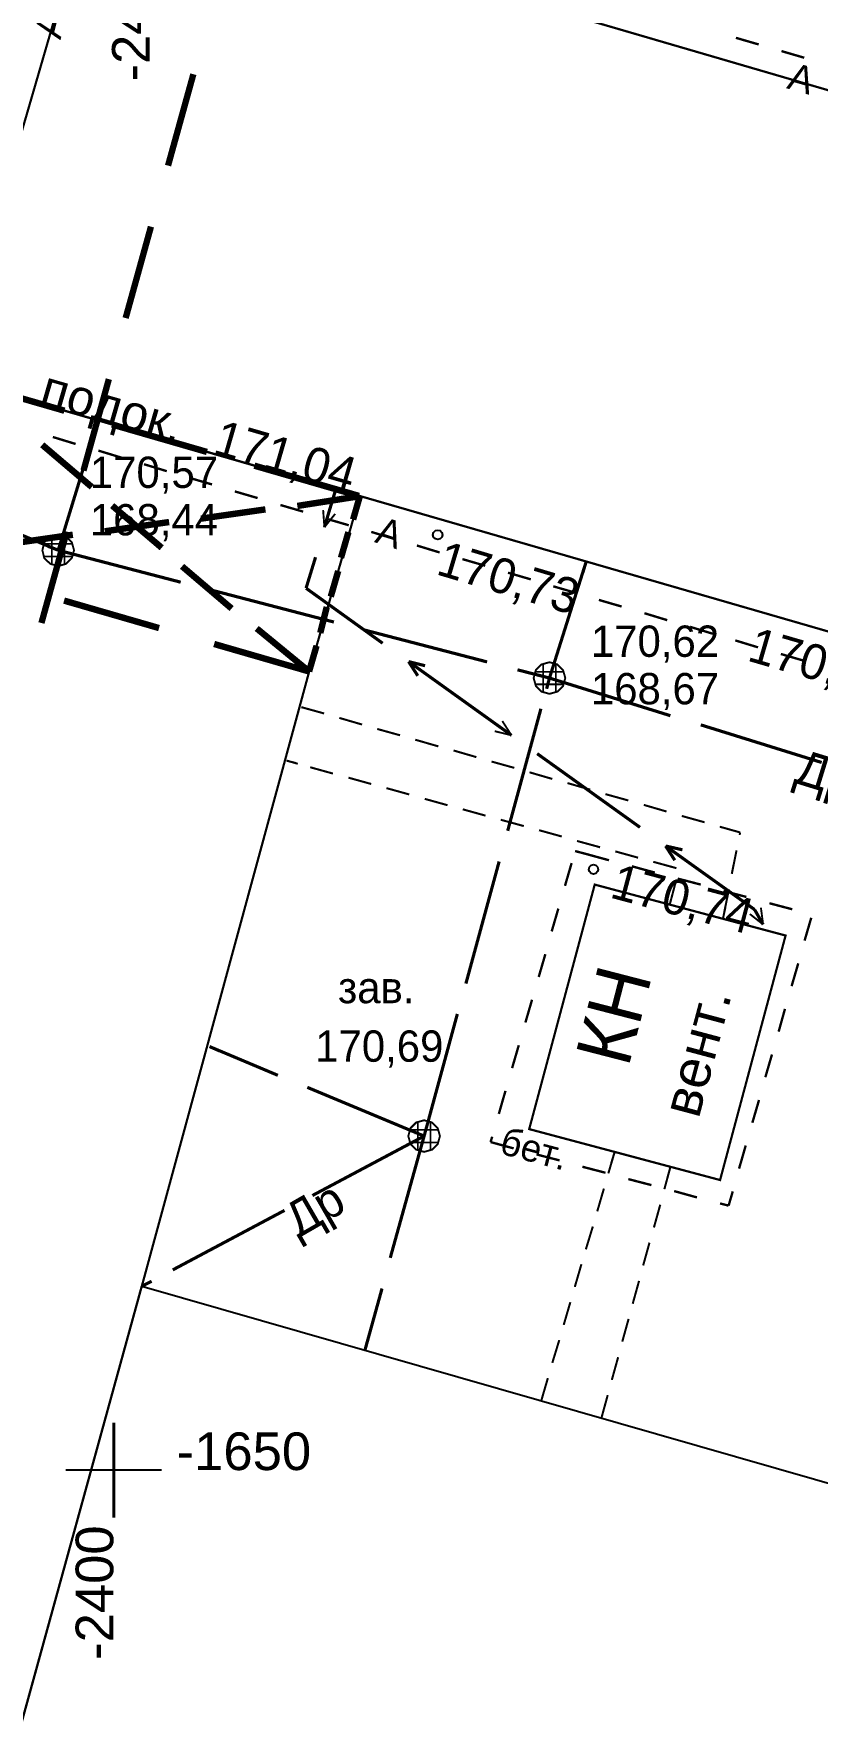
# Model space of a CAD drawing. Extents: x -2634 to -2115, y -2142 to -1393.
# Drawn here: x -2402.5 to -2377.8, y -1658.1 to -1604.6 of the extents above; entities that cross this region are included whole.
import ezdxf

# ---------------------------------------------------------------- set-up
doc = ezdxf.new("R2010")
doc.units = 0
doc.header["$MEASUREMENT"] = 0
for name, color, linetype in [('500_Геодез-Пункты_гео', 7, 'Continuous'), ('500_Дополн-Бордюры__п', 7, 'Continuous'), ('500_Линии_-Электрокаб', 7, 'Continuous'), ('500_Рельеф-Высотные_о', 7, 'Continuous'), ('500_Строен-Дополнения', 7, 'Continuous'), ('500_Строен-Здания', 7, 'Continuous'), ('500_Строен-Отмостка_з', 7, 'Continuous'), ('500_Трубоп-Канализаци', 7, 'Continuous'), ('500_Трубоп-Смотровые_', 7, 'Continuous'), ('ЗАЯВКИ-Условные_з', 7, 'Continuous'), ('Красные_ли-Линии_регу', 7, 'Continuous')]:
    doc.layers.add(name, color=color, linetype=linetype)
doc.styles.add('TARIAL', font='Arial')

# ---------------------------------------------------------------- blocks, each defined once
blk = doc.blocks.new('block_114')
at = {"layer": '500_Строен-Дополнения', "color": 0, "const_width": 0.065}
for points in [[(0, 7.5), (1, 7.5)], [(0, 7.5), (0.63, 6.4)], [(0, 6.4), (0, 7.5)], [(1.58, 7.5), (2.58, 7.5)], [(3.06, 7.5), (4.1, 7.5)], [(3.53, 6.4), (4.1, 7.5)], [(4.1, 6.4), (4.1, 7.5)], [(0, 5.85), (0.01, 4.75)], [(0.93, 5.9), (1.53, 4.8)], [(2.68, 4.8), (3.28, 5.9)], [(4.1, 4.75), (4.1, 5.85)], [(0, 3.2), (0, 4.3)], [(1.78, 4.3), (2.08, 3.75)], [(2.08, 3.75), (2.38, 4.3)], [(4.1, 3.2), (4.1, 4.3)], [(1.78, 3.2), (2.08, 3.75)], [(2.08, 3.75), (2.38, 3.2)], [(0.01, 1.55), (0.01, 2.65)], [(0.88, 1.6), (1.48, 2.7)], [(2.63, 2.7), (3.23, 1.6)], [(4.1, 1.55), (4.1, 2.65)], [(0, 0), (0.58, 1.1)], [(0, 0), (0, 1)], [(3.53, 1.1), (4.1, 0)], [(4.1, 0), (4.1, 1)], [(0.01, 0), (1.11, 0)], [(1.61, 0), (2.61, 0)], [(3.11, 0), (4.1, 0)]]:
    blk.add_lwpolyline(points, dxfattribs=at)
at = {"layer": '500_Строен-Дополнения', "color": 0}
blk.add_lwpolyline([(-3.85, 3.66), (-3.85, 3.66)], dxfattribs=at)

msp = doc.modelspace()

# ---------------------------------------------------------------- linework, layer by layer
at = {"layer": '500_Геодез-Пункты_гео', "color": 94, "const_width": 0.065}
for points in [[(-2399.97, -1648.5), (-2399.97, -1651.5)], [(-2401.47, -1650), (-2398.47, -1650)]]:
    msp.add_lwpolyline(points, dxfattribs=at)
at = {"layer": '500_Дополн-Бордюры__п', "color": 1, "const_width": 0.075}
for points in [[(-2379.61, -1604.93), (-2380.33, -1604.72)], [(-2378.17, -1605.35), (-2378.89, -1605.14)], [(-2401.91, -1617.34), (-2401.19, -1617.56)], [(-2400.47, -1617.77), (-2399.75, -1617.99)], [(-2399.03, -1618.2), (-2398.31, -1618.42)], [(-2397.6, -1618.63), (-2396.88, -1618.84)], [(-2396.16, -1619.06), (-2395.44, -1619.27)], [(-2394.72, -1619.49), (-2394, -1619.7)], [(-2393.28, -1619.92), (-2392.56, -1620.13)], [(-2391.85, -1620.34), (-2391.13, -1620.56)], [(-2390.41, -1620.77), (-2389.69, -1620.99)], [(-2388.97, -1621.2), (-2388.25, -1621.41)], [(-2387.53, -1621.63), (-2386.81, -1621.84)], [(-2386.1, -1622.06), (-2385.38, -1622.27)], [(-2384.66, -1622.49), (-2383.94, -1622.7)], [(-2383.22, -1622.91), (-2382.5, -1623.13)], [(-2381.78, -1623.34), (-2381.06, -1623.56)], [(-2380.35, -1623.77), (-2379.63, -1623.99)], [(-2378.91, -1624.2), (-2378.19, -1624.41)], [(-2385.41, -1630.43), (-2385.07, -1630.52)], [(-2384.34, -1630.72), (-2385.07, -1630.52)], [(-2385.52, -1630.81), (-2385.73, -1631.53)], [(-2382.89, -1631.11), (-2383.62, -1630.91)], [(-2381.44, -1631.49), (-2382.17, -1631.3)], [(-2380, -1631.88), (-2380.72, -1631.69)], [(-2385.94, -1632.25), (-2386.15, -1632.97)], [(-2378.55, -1632.27), (-2379.27, -1632.08)], [(-2378.16, -1633.26), (-2377.95, -1632.54)], [(-2386.35, -1633.69), (-2386.56, -1634.41)], [(-2378.57, -1634.7), (-2378.36, -1633.98)], [(-2386.77, -1635.13), (-2386.98, -1635.85)], [(-2378.98, -1636.14), (-2378.78, -1635.42)], [(-2387.19, -1636.57), (-2387.4, -1637.29)], [(-2379.4, -1637.58), (-2379.19, -1636.86)], [(-2387.61, -1638.01), (-2387.82, -1638.74)], [(-2379.81, -1639.02), (-2379.6, -1638.3)], [(-2388.03, -1639.46), (-2388.08, -1639.63)], [(-2388.08, -1639.63), (-2387.35, -1639.83)], [(-2380.23, -1640.47), (-2380.02, -1639.74)], [(-2386.63, -1640.02), (-2385.9, -1640.21)], [(-2385.18, -1640.41), (-2384.45, -1640.6)], [(-2383.73, -1640.8), (-2383, -1640.99)], [(-2382.28, -1641.18), (-2381.56, -1641.38)], [(-2380.56, -1641.64), (-2380.43, -1641.19)], [(-2380.83, -1641.57), (-2380.56, -1641.64)]]:
    msp.add_lwpolyline(points, dxfattribs=at)
at = {"layer": '500_Линии_-Электрокаб', "color": 1}
for points, const_width in [([(-2393.33, -1620.19), (-2392.97, -1618.99)], 0.1), ([(-2392.97, -1618.99), (-2393.11, -1619.47)], 0.06), ([(-2393.33, -1620.19), (-2393.37, -1619.65)], 0.06), ([(-2393.33, -1620.19), (-2392.99, -1619.77)], 0.06), ([(-2393.91, -1622.12), (-2393.61, -1621.14)], 0.1), ([(-2391.49, -1623.86), (-2393.91, -1622.12)], 0.1), ([(-2387.42, -1626.77), (-2390.67, -1624.44)], 0.1), ([(-2390.38, -1624.89), (-2390.67, -1624.44)], 0.1), ([(-2390.15, -1624.57), (-2390.67, -1624.44)], 0.1), ([(-2387.42, -1626.77), (-2387.71, -1626.32)], 0.06), ([(-2387.42, -1626.77), (-2387.95, -1626.64)], 0.06), ([(-2383.36, -1629.68), (-2386.61, -1627.35)], 0.1), ([(-2379.74, -1632.28), (-2382.55, -1630.27)], 0.1), ([(-2382.26, -1630.72), (-2382.55, -1630.27)], 0.1), ([(-2382.02, -1630.39), (-2382.55, -1630.27)], 0.1), ([(-2379.47, -1632.75), (-2379.74, -1632.28)], 0.1), ([(-2379.47, -1632.75), (-2379.54, -1632.22)], 0.06), ([(-2379.47, -1632.75), (-2379.89, -1632.42)], 0.06)]:
    msp.add_lwpolyline(points, dxfattribs=dict(at, const_width=const_width))
at = {"layer": '500_Рельеф-Высотные_о', "color": 0}
for points in [[(-2389.75, -1620.28), (-2389.67, -1620.3), (-2389.62, -1620.36), (-2389.6, -1620.43), (-2389.62, -1620.51), (-2389.67, -1620.56), (-2389.75, -1620.58), (-2389.82, -1620.56), (-2389.88, -1620.51), (-2389.9, -1620.43), (-2389.88, -1620.36), (-2389.82, -1620.3)], [(-2384.83, -1630.86), (-2384.75, -1630.88), (-2384.7, -1630.93), (-2384.68, -1631.01), (-2384.7, -1631.08), (-2384.75, -1631.14), (-2384.83, -1631.16), (-2384.9, -1631.14), (-2384.96, -1631.08), (-2384.98, -1631.01), (-2384.96, -1630.93), (-2384.9, -1630.88)]]:
    msp.add_lwpolyline(points, close=True, dxfattribs=at)
at = {"layer": '500_Строен-Дополнения', "color": 0, "const_width": 0.065}
for points in [[(-2394.06, -1625.88), (-2393.34, -1626.08)], [(-2392.86, -1626.22), (-2392.14, -1626.43)], [(-2391.66, -1626.57), (-2390.94, -1626.77)], [(-2390.46, -1626.91), (-2389.73, -1627.12)], [(-2389.25, -1627.25), (-2388.53, -1627.46)], [(-2394.26, -1627.64), (-2394.53, -1627.57)], [(-2394.53, -1627.57), (-2394.17, -1627.67)], [(-2393.06, -1627.98), (-2393.78, -1627.78)], [(-2388.05, -1627.6), (-2387.33, -1627.8)], [(-2386.85, -1627.94), (-2386.13, -1628.15)], [(-2391.85, -1628.31), (-2392.57, -1628.11)], [(-2390.65, -1628.64), (-2391.37, -1628.44)], [(-2385.65, -1628.28), (-2384.93, -1628.49)], [(-2389.44, -1628.98), (-2390.16, -1628.78)], [(-2388.24, -1629.31), (-2388.96, -1629.11)], [(-2384.45, -1628.63), (-2383.73, -1628.83)], [(-2383.24, -1628.97), (-2382.52, -1629.18)], [(-2387.03, -1629.64), (-2387.76, -1629.44)], [(-2382.04, -1629.32), (-2381.32, -1629.52)], [(-2385.83, -1629.97), (-2386.55, -1629.77)], [(-2384.62, -1630.31), (-2385.35, -1630.11)], [(-2380.84, -1629.66), (-2380.2, -1629.84)], [(-2380.2, -1629.84), (-2380.21, -1629.92)], [(-2383.42, -1630.64), (-2384.14, -1630.44)], [(-2380.31, -1630.41), (-2380.46, -1631.15)], [(-2382.21, -1630.97), (-2382.94, -1630.77)], [(-2382.42, -1632.12), (-2382.23, -1631.4)], [(-2380.55, -1631.64), (-2380.7, -1632.37)], [(-2380.74, -1632.57), (-2380.66, -1632.2)], [(-2384.36, -1640.62), (-2384.16, -1639.94)], [(-2384.16, -1639.94), (-2384.27, -1640.3)], [(-2382.59, -1641.12), (-2382.4, -1640.42)], [(-2382.4, -1640.42), (-2382.5, -1640.78)], [(-2384.71, -1641.82), (-2384.5, -1641.1)], [(-2382.92, -1642.33), (-2382.72, -1641.61)], [(-2385.07, -1643.02), (-2384.85, -1642.3)], [(-2383.26, -1643.53), (-2383.06, -1642.81)], [(-2385.42, -1644.21), (-2385.21, -1643.49)], [(-2383.59, -1644.74), (-2383.39, -1644.02)], [(-2385.77, -1645.41), (-2385.56, -1644.69)], [(-2383.92, -1645.94), (-2383.72, -1645.22)], [(-2386.13, -1646.61), (-2385.91, -1645.89)], [(-2384.25, -1647.15), (-2384.05, -1646.43)], [(-2386.48, -1647.81), (-2386.27, -1647.09)], [(-2384.58, -1648.36), (-2384.38, -1647.63)]]:
    msp.add_lwpolyline(points, dxfattribs=at)
at = {"layer": '500_Строен-Здания', "color": 0}
for p, q in [((-2403.97, -1661.89), (-2399.1, -1644.19)), ((-2399.1, -1644.19), (-2364.91, -1654))]:
    msp.add_line(p, q, dxfattribs=at)
at = {"layer": '500_Строен-Здания', "color": 0, "const_width": 0.07}
for points in [[(-2315.95, -1641.27), (-2292.83, -1647.96), (-2292.94, -1648.35), (-2292.24, -1648.55), (-2287.5, -1632.17), (-2288.12, -1631.99), (-2288.24, -1632.42), (-2400.55, -1599.62), (-2405.15, -1615.46), (-2357.68, -1629.2), (-2339.84, -1634.36), (-2334.13, -1636.01), (-2327.34, -1637.98), (-2324.34, -1638.81), (-2324.04, -1638.89), (-2323.69, -1638.99), (-2322.01, -1639.48), (-2321.76, -1639.56), (-2321.45, -1639.65)], [(-2384.79, -1631.49), (-2386.86, -1639.22), (-2380.83, -1640.83), (-2378.76, -1633.1)]]:
    msp.add_lwpolyline(points, close=True, dxfattribs=at)
msp.add_lwpolyline([(-2434.19, -1723.46), (-2406.12, -1621.19), (-2404.51, -1615.65), (-2392.21, -1619.21), (-2393.81, -1624.75), (-2399.1, -1644.19), (-2403.97, -1661.89), (-2404.05, -1662.18), (-2413.31, -1695.84), (-2411.46, -1696.35), (-2412.37, -1699.66), (-2411.28, -1699.96), (-2412.23, -1703.41), (-2398.82, -1707.09), (-2398.74, -1706.78), (-2398, -1706.98), (-2398.08, -1707.27), (-2394.87, -1708.15), (-2394.81, -1707.92), (-2393.48, -1708.29), (-2396, -1717.45)], dxfattribs=at)
at = {"layer": '500_Трубоп-Канализаци', "color": 32, "const_width": 0.1}
for points in [[(-2400.49, -1616.81), (-2400.59, -1617.15)], [(-2401.74, -1620.92), (-2400.57, -1617.1)], [(-2405.39, -1619.4), (-2401.74, -1620.92)], [(-2401.74, -1620.92), (-2402.07, -1620.79)], [(-2401.74, -1620.92), (-2397.87, -1621.93)], [(-2386.22, -1624.96), (-2385.06, -1621.28)], [(-2385.06, -1621.28), (-2385.16, -1621.61)], [(-2396.9, -1622.18), (-2393.03, -1623.19)], [(-2392.07, -1623.44), (-2388.19, -1624.45)], [(-2387.23, -1624.7), (-2386.22, -1624.96)], [(-2386.22, -1624.96), (-2386.56, -1624.87)], [(-2386.22, -1624.96), (-2386.31, -1625.3)], [(-2386.22, -1624.97), (-2386.22, -1624.96)], [(-2386.22, -1624.96), (-2382.4, -1626.15)], [(-2387.54, -1629.79), (-2386.49, -1625.93)], [(-2381.44, -1626.44), (-2377.62, -1627.63)], [(-2388.86, -1634.62), (-2387.81, -1630.76)], [(-2390.18, -1639.44), (-2389.13, -1635.58)], [(-2394.8, -1637.52), (-2396.96, -1636.61)], [(-2396.96, -1636.61), (-2396.64, -1636.75)], [(-2390.18, -1639.44), (-2393.87, -1637.9)], [(-2390.18, -1639.44), (-2393.71, -1641.32)], [(-2390.18, -1639.44), (-2391.25, -1643.29)], [(-2394.59, -1641.79), (-2398.12, -1643.67)], [(-2399.1, -1644.19), (-2398.79, -1644.03)], [(-2399.01, -1644.14), (-2399.1, -1644.19)], [(-2391.51, -1644.26), (-2392.05, -1646.21)], [(-2392.05, -1646.21), (-2391.96, -1645.88)]]:
    msp.add_lwpolyline(points, dxfattribs=at)
at = {"layer": '500_Трубоп-Смотровые_', "color": 0, "const_width": 0.06}
for points in [[(-2401.74, -1620.42), (-2401.49, -1620.49), (-2401.31, -1620.67), (-2401.24, -1620.92), (-2401.31, -1621.17), (-2401.49, -1621.35), (-2401.74, -1621.42), (-2401.99, -1621.35), (-2402.18, -1621.17), (-2402.24, -1620.92), (-2402.18, -1620.67), (-2401.99, -1620.49)], [(-2386.22, -1624.46), (-2385.97, -1624.53), (-2385.79, -1624.71), (-2385.72, -1624.96), (-2385.79, -1625.21), (-2385.97, -1625.39), (-2386.22, -1625.46), (-2386.47, -1625.39), (-2386.65, -1625.21), (-2386.72, -1624.96), (-2386.65, -1624.71), (-2386.47, -1624.53)], [(-2390.18, -1638.94), (-2389.93, -1639.01), (-2389.75, -1639.19), (-2389.68, -1639.44), (-2389.75, -1639.69), (-2389.93, -1639.87), (-2390.18, -1639.94), (-2390.43, -1639.87), (-2390.61, -1639.69), (-2390.68, -1639.44), (-2390.61, -1639.19), (-2390.43, -1639.01)]]:
    msp.add_lwpolyline(points, close=True, dxfattribs=at)
at = {"layer": '500_Трубоп-Смотровые_', "color": 0, "const_width": 0.055}
for points in [[(-2401.94, -1621.37), (-2401.94, -1620.47)], [(-2401.54, -1621.37), (-2401.54, -1620.47)], [(-2402.19, -1620.72), (-2401.29, -1620.72)], [(-2402.19, -1621.12), (-2401.29, -1621.12)], [(-2386.67, -1624.76), (-2385.77, -1624.76)], [(-2386.42, -1625.41), (-2386.42, -1624.51)], [(-2386.02, -1625.41), (-2386.02, -1624.51)], [(-2386.67, -1625.16), (-2385.77, -1625.16)], [(-2390.63, -1639.24), (-2389.73, -1639.24)], [(-2390.38, -1639.89), (-2390.38, -1638.99)], [(-2389.98, -1639.89), (-2389.98, -1638.99)], [(-2390.63, -1639.64), (-2389.73, -1639.64)]]:
    msp.add_lwpolyline(points, dxfattribs=at)
at = {"layer": '500_Трубоп-Смотровые_', "color": 0}
for points in [[(-2402.04, -1620.87), (-2402.04, -1620.87)], [(-2386.52, -1624.91), (-2386.52, -1624.91)], [(-2390.48, -1639.39), (-2390.48, -1639.39)]]:
    msp.add_lwpolyline(points, dxfattribs=at)
at = {"layer": 'ЗАЯВКИ-Условные_з', "color": 98, "const_width": 0.065}
for points in [[(-2400, -1651.5), (-2400, -1648.5)], [(-2398.5, -1650), (-2401.5, -1650)]]:
    msp.add_lwpolyline(points, dxfattribs=at)
at = {"layer": 'Красные_ли-Линии_регу', "color": 0, "const_width": 0.2}
for points in [[(-2398.27, -1608.76), (-2397.47, -1605.87)], [(-2399.61, -1613.58), (-2398.81, -1610.69)], [(-2400.94, -1618.4), (-2400.14, -1615.51)], [(-2402.27, -1623.22), (-2401.47, -1620.33)]]:
    msp.add_lwpolyline(points, dxfattribs=at)

# ---------------------------------------------------------------- block references
at = {"layer": '500_Строен-Дополнения', "xscale": 3.123774, "yscale": 0.769226, "rotation": 163.861235}
msp.add_blockref('block_114', (-2392.21, -1619.21), dxfattribs=at)

# ---------------------------------------------------------------- texts
at = {"layer": '500_Рельеф-Высотные_о', "color": 214, "style": 'TARIAL'}
msp.add_text('подок.', height=1.11, rotation=343.86, dxfattribs=at).set_placement((-2402.37, -1616.27))
at = {"layer": '500_Рельеф-Высотные_о', "color": 214}
for s, rotation, p in [('171,04', 343.86, (-2396.89, -1617.85)), ('170,73', 343.4, (-2389.84, -1621.67)), ('170,79', 343.86, (-2380.01, -1624.4)), ('170,74', 345.03, (-2384.35, -1631.89))]:
    msp.add_text(s, height=1.11, rotation=rotation, dxfattribs=at).set_placement(p)
at = {"layer": '500_Строен-Здания', "color": 5}
msp.add_text('КН', height=1.73, rotation=75.51, dxfattribs=at).set_placement((-2383.73, -1637.3))
at = {"layer": '500_Строен-Здания', "color": 5, "style": 'TARIAL'}
msp.add_text('вент.', height=1.23, rotation=75.03, dxfattribs=at).set_placement((-2381.51, -1638.92))
at = {"layer": '500_Строен-Отмостка_з', "color": 0}
for s, rotation, p in [('А', 75.96, (-2401.67, -1604.8)), ('А', 343.84, (-2378.75, -1606.31)), ('А', 342.32, (-2391.77, -1620.66)), ('бет.', 345, (-2387.84, -1639.98))]:
    msp.add_text(s, height=0.86, rotation=rotation, dxfattribs=at).set_placement(p)
at = {"layer": '500_Трубоп-Канализаци', "color": 14}
for rotation, p in [(342.9, (-2378.53, -1628.26)), (29.98, (-2394.16, -1642.68))]:
    msp.add_text('Др', height=1.11, rotation=rotation, dxfattribs=at).set_placement(p)
at = {"layer": '500_Трубоп-Смотровые_', "color": 5}
for s, p in [('170,57', (-2400.74, -1618.95)), ('168,44', (-2400.74, -1620.45)), ('170,62', (-2384.91, -1624.29)), ('168,67', (-2384.91, -1625.79)), ('зав.', (-2392.9, -1635.24)), ('170,69', (-2393.62, -1637.09))]:
    msp.add_text(s, height=0.99, dxfattribs=at).set_placement(p)
at = {"layer": 'ЗАЯВКИ-Условные_з', "color": 0, "style": 'TARIAL'}
for p in [(-2398.85, -1606.1), (-2400, -1656)]:
    msp.add_text('-2400', height=1.19, rotation=90, dxfattribs=at).set_placement(p)
msp.add_text('-1650', height=1.19, dxfattribs=at).set_placement((-2398, -1650))

doc.saveas('drawing.dxf')
